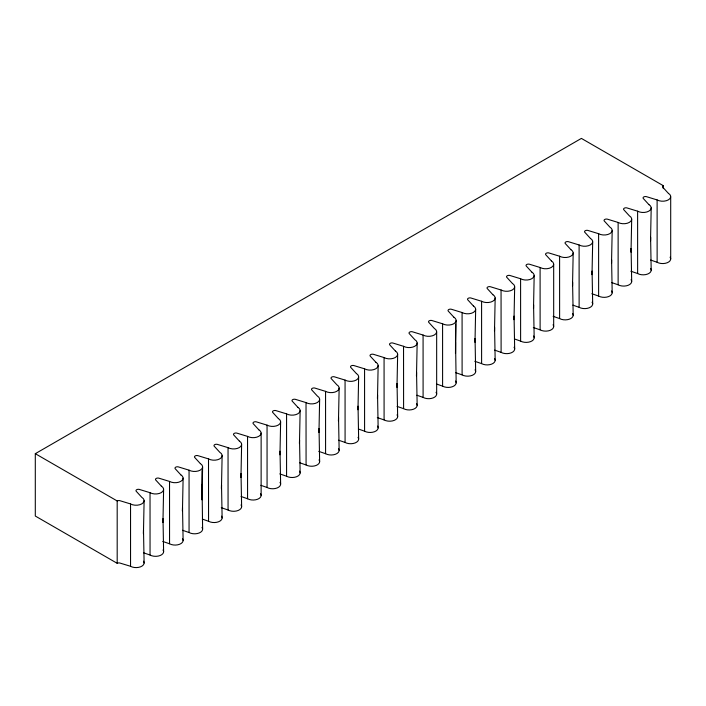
<?xml version="1.0" encoding="UTF-8"?>
<svg xmlns="http://www.w3.org/2000/svg" width="706" height="706" viewBox="0 0 706 706"><rect width="100%" height="100%" fill="white"/><g stroke="black" fill="none" stroke-linecap="round" stroke-linejoin="round"><path stroke-width="1.06" d="M261.132 433.105L261.132 495.453M455.555 342.339L456.164 382.855M553.68 264.203L553.68 326.551M670.7 258.996L670.7 196.647M202.004 470.505L201.951 499.874L202.622 466.887M455.547 324.125L455.494 353.494L456.164 320.506M144.112 500.669L143.442 533.648L143.503 530.021L144.112 563.017M163.615 489.408L162.945 522.396L163.007 518.769L163.615 551.757M183.119 478.147L182.448 511.135L182.51 507.508L183.119 540.496M222.125 455.626L221.455 488.614L221.516 484.987L222.125 517.975M241.629 444.365L240.958 477.353L241.02 473.726L241.629 506.714M280.635 421.844L279.964 454.832L280.026 451.205L280.635 484.192M300.138 410.583L299.468 443.571L299.529 439.944L300.138 472.932M319.641 399.322L318.971 432.31L319.033 428.683L319.641 461.68M339.145 388.071L338.474 421.05L338.536 417.422L339.145 450.419M358.648 376.81L357.977 409.789L358.039 406.162L358.648 439.158M378.151 365.549L377.481 398.528L377.542 394.901L378.151 427.898M397.654 354.288L396.984 387.267L397.046 383.64L397.654 416.637M417.158 343.028L416.487 376.007L416.549 372.38L417.158 405.376M475.667 309.246L474.997 342.233L475.059 338.606L475.667 371.594M495.171 297.985L494.5 330.973L494.562 327.346L495.171 360.334M514.674 286.724L514.003 319.712L514.065 316.085L514.674 349.073M534.177 275.464L533.507 308.451L533.568 304.824L534.177 337.812M573.184 252.942L572.513 285.93L572.575 282.303L573.184 315.291M592.687 241.681L592.016 274.669L592.078 271.042L592.687 304.03M612.19 230.43L611.52 263.409L611.581 259.782L612.19 292.778M631.693 219.169L631.023 252.148L631.085 248.521L631.693 281.517M651.197 207.908L650.526 240.887L650.588 237.26L651.197 270.257M130.407 566.238L119.738 563A2.409 1.386 0 0 0 117.187 563.309L35.3 516.033L35.3 453.684L581.391 138.402L663.278 185.678L663.278 188.599M630.846 271.21L637.58 273.522A8.022 4.633 0 0 0 647.702 274.025A8.022 4.633 0 0 0 650.588 268.439M591.84 293.731L598.573 296.043M533.33 327.513L540.064 329.826A8.022 4.633 0 0 0 550.186 330.329A8.022 4.633 0 0 0 553.072 324.734M474.82 361.295L481.554 363.608M377.304 417.59L384.038 419.902M318.794 451.372L325.528 453.684A8.022 4.633 0 0 0 335.65 454.187A8.022 4.633 0 0 0 338.536 448.601M279.788 473.894L286.521 476.206M221.278 507.676L228.012 509.988A8.022 4.633 0 0 0 238.134 510.491A8.022 4.633 0 0 0 241.02 504.896M162.768 541.449L169.502 543.761M650.632 260.029L657.083 262.261M611.625 282.55L618.077 284.783A8.022 4.633 0 0 0 628.199 285.286A8.022 4.633 0 0 0 631.085 279.7M553.116 316.323L559.567 318.565A8.022 4.633 0 0 0 569.689 319.068A8.022 4.633 0 0 0 572.575 313.473M494.606 350.105L501.057 352.347M455.599 372.627L462.051 374.868A8.022 4.633 0 0 0 472.173 375.371A8.022 4.633 0 0 0 475.059 369.776M397.09 406.409L403.541 408.642M338.58 440.191L345.031 442.424A8.022 4.633 0 0 0 355.153 442.927A8.022 4.633 0 0 0 358.039 437.341M299.573 462.712L306.025 464.945M241.064 496.486L247.515 498.727A8.022 4.633 0 0 0 257.637 499.23A8.022 4.633 0 0 0 260.523 493.635M182.554 530.268L189.005 532.509M143.547 552.789L149.999 555.022M572.901 305.142L579.07 307.304M514.392 338.924L520.56 341.086A8.022 4.633 0 0 0 530.683 341.589A8.022 4.633 0 0 0 533.568 335.994M416.875 395.228L423.044 397.381M358.366 429.001L364.534 431.163A8.022 4.633 0 0 0 374.657 431.666A8.022 4.633 0 0 0 377.542 426.08M260.849 485.304L267.018 487.467A8.022 4.633 0 0 0 277.14 487.97A8.022 4.633 0 0 0 280.026 482.375M202.34 519.087L208.508 521.249M436.652 384.046L442.547 386.12A8.022 4.633 0 0 0 452.67 386.632A8.022 4.633 0 0 0 455.555 381.037M130.407 503.89L119.738 500.642A2.409 1.386 0 0 0 117.187 500.96L35.3 453.684M481.554 301.259L470.796 297.967A2.409 1.386 0 0 0 468.246 298.285A2.409 1.386 0 0 0 467.699 299.759L473.382 305.954M384.038 357.554L373.28 354.262A2.409 1.386 0 0 0 370.729 354.58A2.409 1.386 0 0 0 370.182 356.053L375.866 362.257M189.005 470.152L178.247 466.869A2.409 1.386 0 0 0 175.697 467.187A2.409 1.386 0 0 0 175.15 468.66L180.833 474.856M598.573 233.695L587.816 230.403A2.409 1.386 0 0 0 585.265 230.721A2.409 1.386 0 0 0 584.718 232.195L590.401 238.399M618.077 222.434L607.319 219.142A2.409 1.386 0 0 0 604.768 219.46A2.409 1.386 0 0 0 604.221 220.934L609.905 227.138A8.022 4.633 0 0 1 609.843 233.651A8.022 4.633 0 0 1 598.626 233.721M531.945 272.216A8.022 4.633 0 0 1 531.83 278.693A8.022 4.633 0 0 1 520.613 278.755L509.803 275.446A2.409 1.386 0 0 0 507.252 275.764A2.409 1.386 0 0 0 506.705 277.237L512.388 283.433M453.932 317.25A8.022 4.633 0 0 1 453.817 323.727A8.022 4.633 0 0 1 442.6 323.798L431.79 320.489A2.409 1.386 0 0 0 429.239 320.798A2.409 1.386 0 0 0 428.692 322.271L434.358 328.466A8.022 4.633 0 0 1 434.314 334.988A8.022 4.633 0 0 1 423.097 335.059L412.286 331.741A2.409 1.386 0 0 0 409.736 332.058A2.409 1.386 0 0 0 409.189 333.532L414.872 339.736A8.022 4.633 0 0 1 414.81 346.249A8.022 4.633 0 0 1 403.594 346.319M286.521 413.857L275.764 410.565A2.409 1.386 0 0 0 273.213 410.883A2.409 1.386 0 0 0 272.666 412.357L278.349 418.561M239.396 441.118A8.022 4.633 0 0 1 239.281 447.595A8.022 4.633 0 0 1 228.064 447.657L217.254 444.348A2.409 1.386 0 0 0 214.703 444.665A2.409 1.386 0 0 0 214.156 446.139L219.84 452.334A8.022 4.633 0 0 1 219.778 458.856A8.022 4.633 0 0 1 208.561 458.918M551.448 260.955A8.022 4.633 0 0 1 551.333 267.433A8.022 4.633 0 0 1 540.116 267.495L529.306 264.185A2.409 1.386 0 0 0 526.755 264.503A2.409 1.386 0 0 0 526.208 265.977L531.892 272.181M345.031 380.075L334.273 376.783A2.409 1.386 0 0 0 331.723 377.101A2.409 1.386 0 0 0 331.176 378.575L336.859 384.779A8.022 4.633 0 0 1 336.797 391.292A8.022 4.633 0 0 1 325.581 391.362L314.77 388.044A2.409 1.386 0 0 0 312.22 388.362A2.409 1.386 0 0 0 311.673 389.836L317.356 396.04A8.022 4.633 0 0 1 317.294 402.552A8.022 4.633 0 0 1 306.077 402.623M258.899 429.857A8.022 4.633 0 0 1 258.784 436.334A8.022 4.633 0 0 1 247.568 436.396L236.757 433.087A2.409 1.386 0 0 0 234.207 433.405A2.409 1.386 0 0 0 233.66 434.878L239.343 441.082M161.383 486.152A8.022 4.633 0 0 1 161.268 492.629A8.022 4.633 0 0 1 150.051 492.7L139.241 489.39A2.409 1.386 0 0 0 136.69 489.699A2.409 1.386 0 0 0 136.143 491.173L141.827 497.377A8.022 4.633 0 0 1 141.765 503.89A8.022 4.633 0 0 1 130.548 503.96L130.548 566.309A8.022 4.633 0 0 0 140.618 566.794A8.022 4.633 0 0 0 143.503 561.199M668.467 193.391A8.022 4.633 0 0 1 668.353 199.869A8.022 4.633 0 0 1 657.136 199.939L646.325 196.621A2.409 1.386 0 0 0 643.775 196.939A2.409 1.386 0 0 0 643.228 198.412L648.911 204.616M579.07 244.956L568.312 241.664A2.409 1.386 0 0 0 565.762 241.981A2.409 1.386 0 0 0 565.215 243.455L570.898 249.659M570.951 249.695A8.022 4.633 0 0 1 570.836 256.172A8.022 4.633 0 0 1 559.62 256.234L548.809 252.924A2.409 1.386 0 0 0 546.259 253.242A2.409 1.386 0 0 0 545.712 254.716L551.395 260.92M473.435 305.989A8.022 4.633 0 0 1 473.32 312.467A8.022 4.633 0 0 1 462.103 312.537L451.293 309.228A2.409 1.386 0 0 0 448.742 309.546A2.409 1.386 0 0 0 448.195 311.019L453.879 317.215M364.534 368.814L353.777 365.523A2.409 1.386 0 0 0 351.226 365.84A2.409 1.386 0 0 0 350.679 367.314L356.362 373.518M278.402 418.596A8.022 4.633 0 0 1 278.288 425.074A8.022 4.633 0 0 1 267.071 425.136L256.26 421.826A2.409 1.386 0 0 0 253.71 422.144A2.409 1.386 0 0 0 253.163 423.618L258.846 429.822M180.886 474.891A8.022 4.633 0 0 1 180.771 481.368A8.022 4.633 0 0 1 169.555 481.439L158.744 478.13A2.409 1.386 0 0 0 156.194 478.447A2.409 1.386 0 0 0 155.647 479.912L161.33 486.116M492.867 294.684L487.202 288.498A2.409 1.386 0 0 1 487.749 287.024A2.409 1.386 0 0 1 490.299 286.707L501.057 289.998L501.11 352.365A8.022 4.633 0 0 0 511.179 352.85A8.022 4.633 0 0 0 514.065 347.255M395.351 350.988L389.686 344.793A2.409 1.386 0 0 1 390.233 343.319A2.409 1.386 0 0 1 392.783 343.001L403.541 346.293L403.594 408.668A8.022 4.633 0 0 0 413.663 409.153A8.022 4.633 0 0 0 416.549 403.558M297.835 407.283L292.169 401.096A2.409 1.386 0 0 1 292.716 399.622A2.409 1.386 0 0 1 295.267 399.305L306.025 402.596L306.077 464.972A8.022 4.633 0 0 0 316.147 465.448A8.022 4.633 0 0 0 319.033 459.862M200.336 463.595L194.653 457.4A2.409 1.386 0 0 1 195.2 455.926A2.409 1.386 0 0 1 197.751 455.608L208.508 458.9L208.561 521.266A8.022 4.633 0 0 0 218.631 521.752A8.022 4.633 0 0 0 221.516 516.157M668.335 193.303L662.793 187.249A2.409 1.386 0 0 1 663.278 185.678M202.622 529.235L202.013 484.422M657.118 199.93L657.136 262.288A8.022 4.633 0 0 0 667.205 262.764A8.022 4.633 0 0 0 670.091 257.178M637.633 273.549L637.615 211.191L626.822 207.882A2.409 1.386 0 0 0 624.272 208.199A2.409 1.386 0 0 0 623.725 209.673L629.408 215.877A8.022 4.633 0 0 1 629.346 222.39A8.022 4.633 0 0 1 618.129 222.461L618.129 284.809M598.609 233.712L598.626 296.07A8.022 4.633 0 0 0 608.696 296.546A8.022 4.633 0 0 0 611.581 290.96M559.602 256.234L559.62 318.591M540.099 267.495L540.116 329.843M520.596 278.755L520.613 341.104M462.086 312.529L462.103 374.886M442.583 323.789L442.6 386.147M436.661 331.767L436.661 394.116M423.079 335.05L423.097 397.407A8.022 4.633 0 0 0 433.166 397.893A8.022 4.633 0 0 0 436.052 392.298M384.073 357.571L384.09 419.929A8.022 4.633 0 0 0 394.16 420.405A8.022 4.633 0 0 0 397.046 414.819M364.587 431.19L364.57 368.832A8.022 4.633 0 0 0 375.804 368.77A8.022 4.633 0 0 0 375.919 362.293M345.084 442.45L345.066 380.093A8.022 4.633 0 0 0 356.301 380.031A8.022 4.633 0 0 0 356.415 373.553M325.563 391.353L325.581 453.711M267.053 425.136L267.071 487.484M247.55 436.396L247.568 498.745M228.047 447.648L228.064 510.006M169.537 481.43L169.555 543.788A8.022 4.633 0 0 0 179.624 544.273A8.022 4.633 0 0 0 182.51 538.678M150.034 492.691L150.051 555.048A8.022 4.633 0 0 0 160.121 555.534A8.022 4.633 0 0 0 163.007 549.939M117.187 500.96L117.187 563.309M648.964 204.652A8.022 4.633 0 0 1 648.849 211.129A8.022 4.633 0 0 1 637.633 211.2M512.441 283.477A8.022 4.633 0 0 1 512.327 289.954A8.022 4.633 0 0 1 501.11 290.016M395.422 351.032A8.022 4.633 0 0 1 395.307 357.51A8.022 4.633 0 0 1 384.09 357.58M297.906 407.336A8.022 4.633 0 0 1 297.791 413.813A8.022 4.633 0 0 1 286.574 413.884L286.574 476.232A8.022 4.633 0 0 0 296.644 476.709A8.022 4.633 0 0 0 299.529 471.123M200.389 463.639A8.022 4.633 0 0 1 200.275 470.108A8.022 4.633 0 0 1 189.058 470.178L189.058 532.527A8.022 4.633 0 0 0 199.127 533.012A8.022 4.633 0 0 0 202.013 527.417M592.078 302.221A8.022 4.633 0 0 1 589.192 307.807A8.022 4.633 0 0 1 579.123 307.331L579.105 244.973A8.022 4.633 0 0 0 590.34 244.911A8.022 4.633 0 0 0 590.454 238.434M494.562 358.516A8.022 4.633 0 0 1 491.676 364.111A8.022 4.633 0 0 1 481.607 363.625L481.589 301.268A8.022 4.633 0 0 0 492.823 301.215A8.022 4.633 0 0 0 492.938 294.737"/></g></svg>
